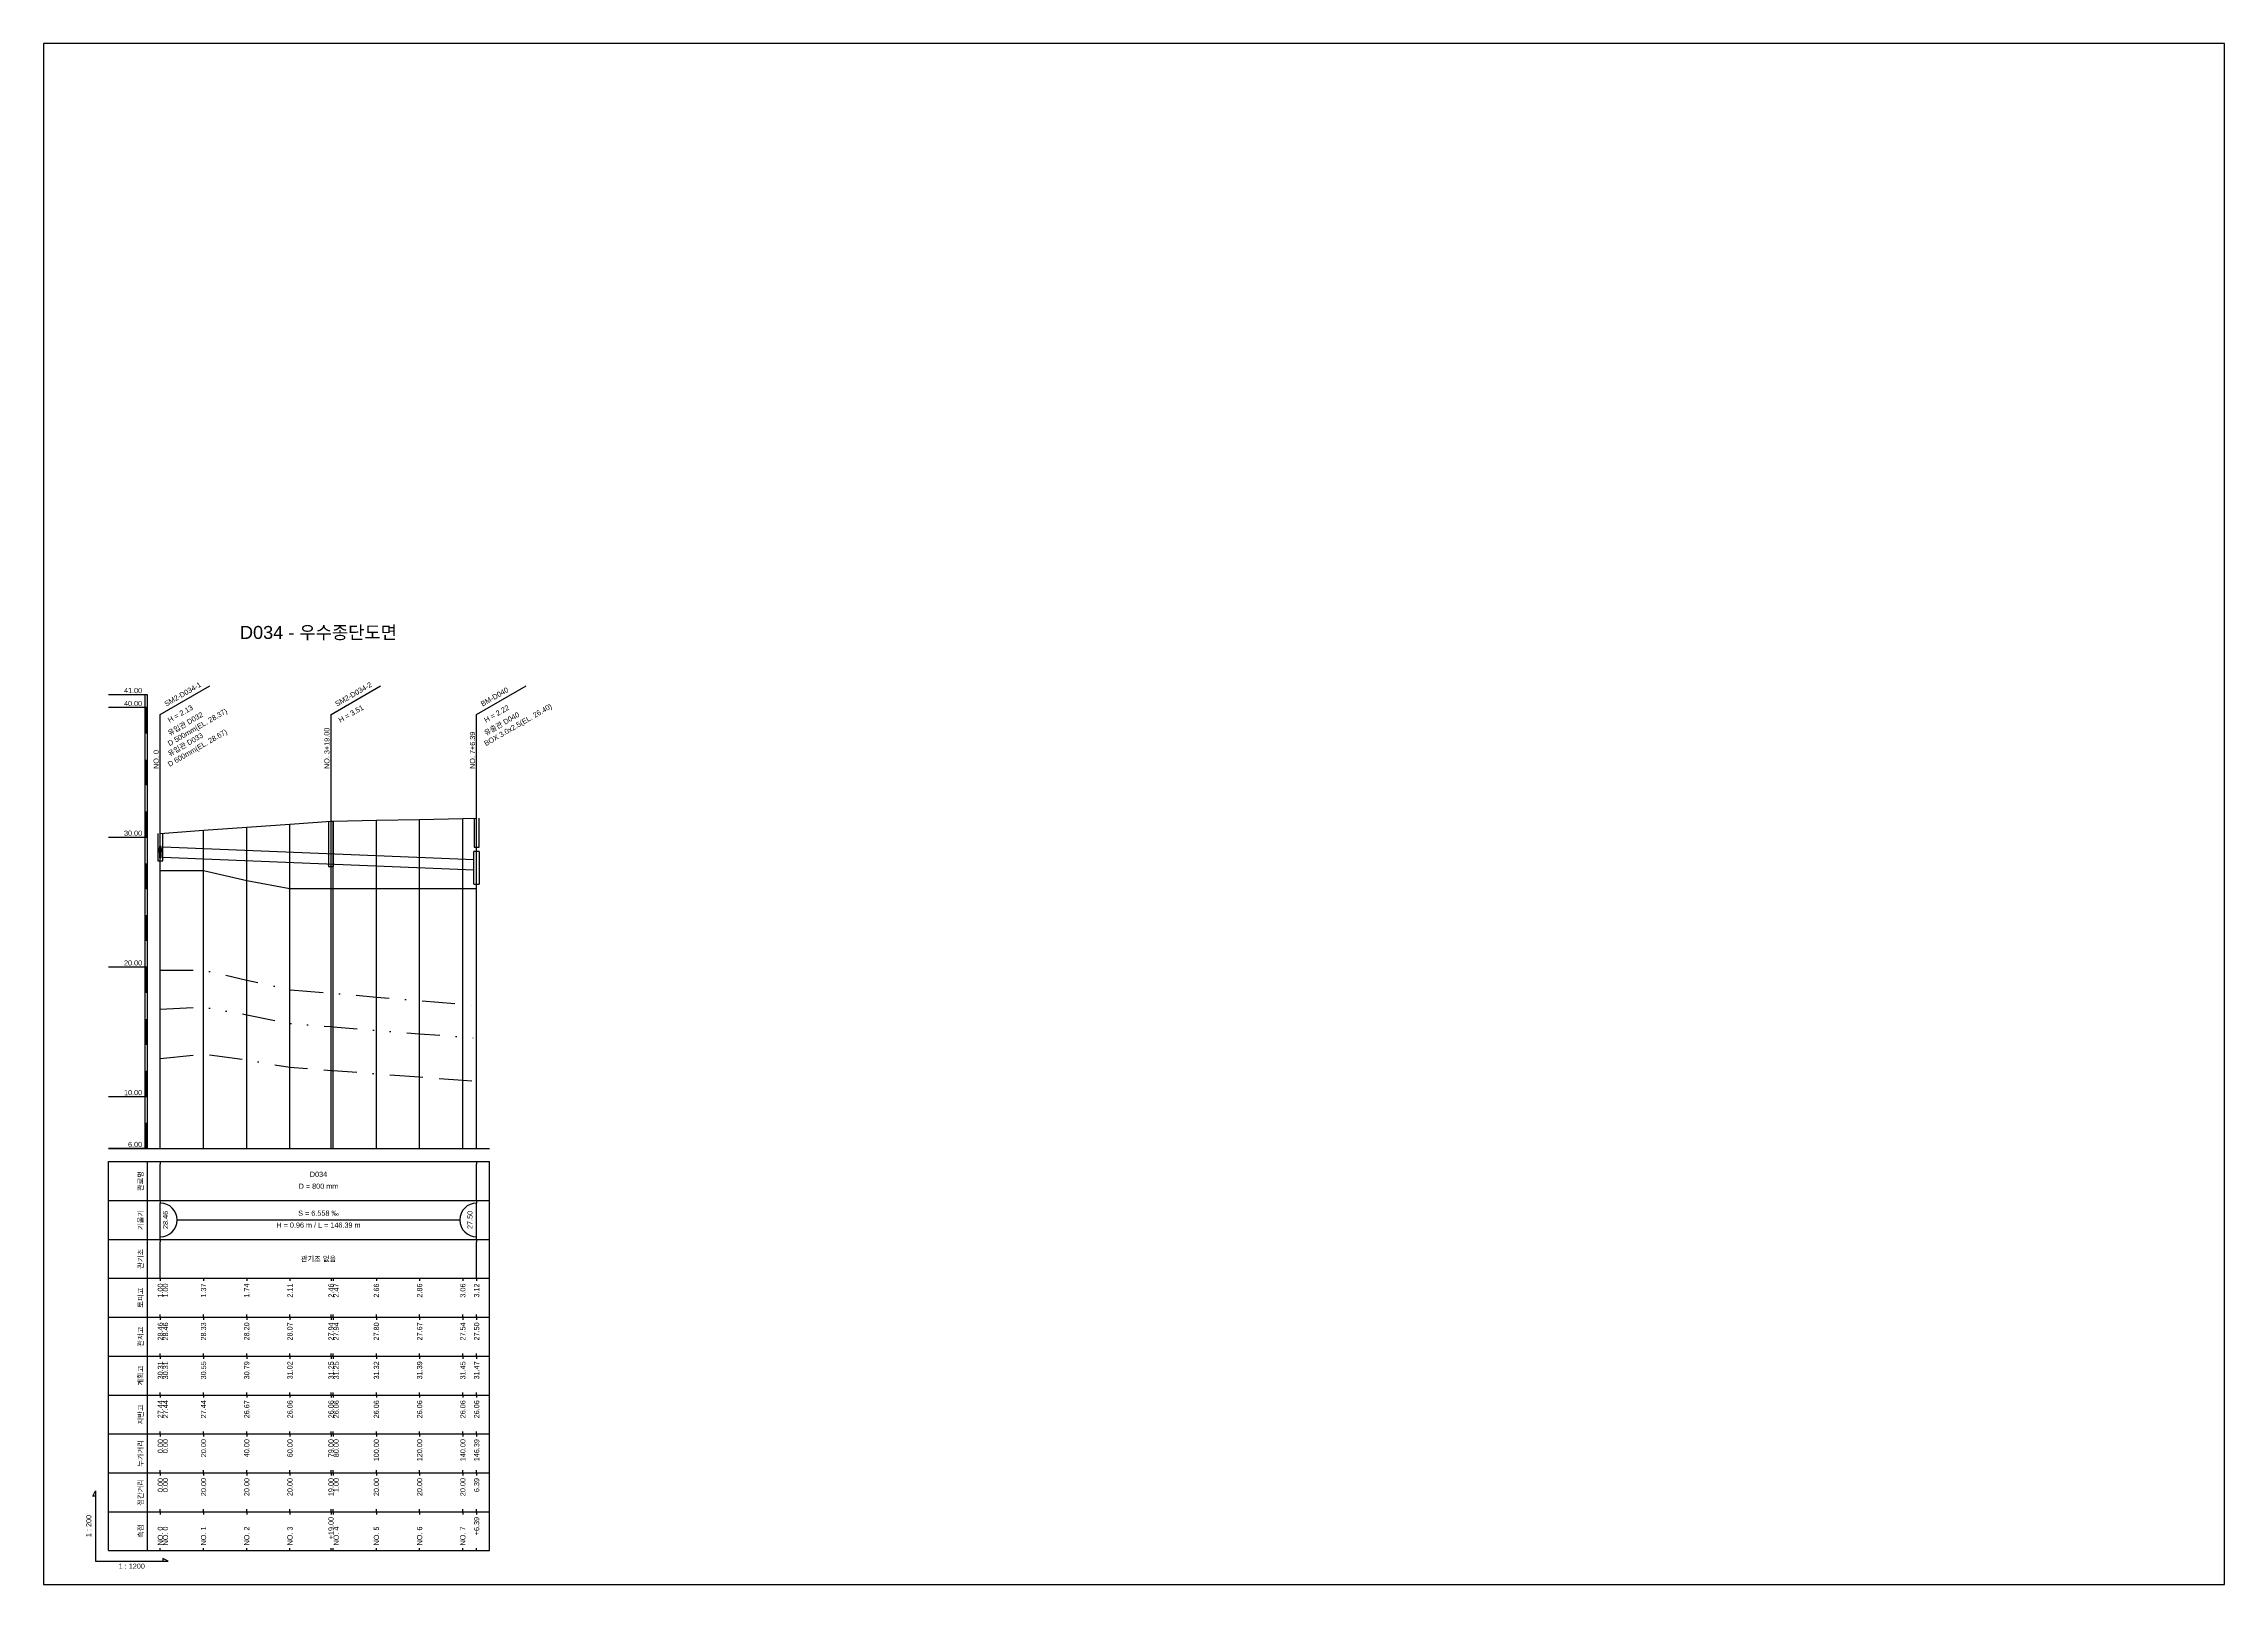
# Model space of a CAD drawing. Header units: millimetres. Extents: x -105495 to 3444, y -108190 to 2013.
# Drawn here: x 20 to 861, y -63112 to -62518 of the extents above; entities that cross this region are included whole.
import ezdxf
from ezdxf.enums import TextEntityAlignment as Align

# ---------------------------------------------------------------- set-up
doc = ezdxf.new("R2010")
doc.units = ezdxf.units.MM
for name, pattern in [('BORDER', [44.45, 12.7, -6.35, 12.7, -6.35, 0, -6.35]), ('DASHDOT', [25.4, 12.7, -6.35, 0, -6.35]), ('DIVIDE', [31.75, 12.7, -6.35, 0, -6.35, 0, -6.35])]:
    doc.linetypes.add(name, pattern=pattern)
for name, color, linetype in [('KZ_종단_계획선', 1, 'Continuous'), ('KZ_종단_관로', 4, 'Continuous'), ('KZ_종단_깃발', 7, 'Continuous'), ('KZ_종단_노선명', 7, 'Continuous'), ('KZ_종단_도각', 7, 'Continuous'), ('KZ_종단_맨홀', 4, 'Continuous'), ('KZ_종단_수직선', 7, 'Continuous'), ('KZ_종단_암거', 1, 'Continuous'), ('KZ_종단_암선1', 56, 'DASHDOT'), ('KZ_종단_암선2', 4, 'DIVIDE'), ('KZ_종단_암선3', 6, 'BORDER'), ('KZ_종단_원형관', 4, 'Continuous'), ('KZ_종단_지반선', 3, 'Continuous'), ('KZ_종단_테이블문자', 7, 'Continuous'), ('KZ_종단_테이블선', 7, 'Continuous'), ('KZ_종단_폴대', 7, 'Continuous')]:
    doc.layers.add(name, color=color, linetype=linetype)
doc.styles.get("Standard").update_dxf_attribs({"font": 'arial.ttf'})

msp = doc.modelspace()

# ---------------------------------------------------------------- linework, layer by layer
at = {"layer": 'KZ_종단_계획선'}
msp.add_lwpolyline([(65, -62822.46), (65, -62822.46), (81.67, -62821.26), (98.33, -62820.07), (115, -62818.88), (130.83, -62817.75), (131.67, -62817.73), (148.33, -62817.4), (165, -62817.07), (181.67, -62816.74), (186.99, -62816.64)], dxfattribs=at)
at = {"layer": 'KZ_종단_관로'}
for p, q in [((66, -62827.7), (185.99, -62832.5)), ((66, -62831.7), (185.99, -62836.5))]:
    msp.add_line(p, q, dxfattribs=at)
at = {"layer": 'KZ_종단_깃발'}
for p, q in [((65, -62776.64), (84.05, -62765.64)), ((130.83, -62776.64), (149.88, -62765.64)), ((186.99, -62776.64), (206.04, -62765.64)), ((65, -62944), (65, -62776.64)), ((130.83, -62944), (130.83, -62776.64)), ((186.99, -62944), (186.99, -62776.64))]:
    msp.add_line(p, q, dxfattribs=at)
at = {"layer": 'KZ_종단_도각'}
msp.add_lwpolyline([(20, -63112), (861, -63112), (861, -62518), (20, -62518)], close=True, dxfattribs=at)
at = {"layer": 'KZ_종단_맨홀'}
for points in [[(64, -62822.46), (64, -62833.11), (66, -62833.11), (66, -62822.46)], [(129.83, -62817.75), (129.83, -62835.3), (131.83, -62835.3), (131.83, -62817.75)], [(185.99, -62816.64), (185.99, -62827.75), (187.99, -62827.75), (187.99, -62816.64)]]:
    msp.add_lwpolyline(points, dxfattribs=at)
at = {"layer": 'KZ_종단_수직선'}
for p, q in [((65, -62944), (65, -62822.46)), ((65, -62944), (65, -62822.46)), ((65, -62944), (65, -62822.46)), ((81.67, -62944), (81.67, -62821.26)), ((98.33, -62944), (98.33, -62820.07)), ((115, -62944), (115, -62818.88)), ((130.83, -62944), (130.83, -62817.75)), ((131.67, -62944), (131.67, -62817.73)), ((148.33, -62944), (148.33, -62817.4)), ((165, -62944), (165, -62817.07)), ((181.67, -62944), (181.67, -62816.74)), ((186.99, -62944), (186.99, -62816.64))]:
    msp.add_line(p, q, dxfattribs=at)
at = {"layer": 'KZ_종단_암거'}
for p, q in [((188.03, -62829.5), (185.95, -62829.5)), ((185.95, -62842), (185.95, -62829.5)), ((188.03, -62829.5), (188.03, -62842)), ((185.95, -62842), (188.03, -62842))]:
    msp.add_line(p, q, dxfattribs=at)
at = {"layer": 'KZ_종단_암선1', "flags": 128}
msp.add_lwpolyline([(65, -62875.25), (65, -62875.25), (81.67, -62875.2), (98.33, -62879.03), (115, -62882.76), (130.83, -62884.09), (131.67, -62884.16), (148.33, -62885.56), (165, -62886.96), (181.67, -62888.37), (186.99, -62888.81)], dxfattribs=at)
at = {"layer": 'KZ_종단_암선2', "flags": 128}
msp.add_lwpolyline([(65, -62890.23), (65, -62890.23), (81.67, -62889.38), (98.33, -62892.4), (115, -62895.72), (130.83, -62896.98), (131.67, -62897.05), (148.33, -62898.38), (165, -62899.71), (181.67, -62901.04), (186.99, -62901.46)], dxfattribs=at)
at = {"layer": 'KZ_종단_암선3', "flags": 128}
msp.add_lwpolyline([(65, -62909.24), (65, -62909.24), (81.67, -62907.57), (98.33, -62909.78), (115, -62912.66), (130.83, -62913.83), (131.67, -62913.9), (148.33, -62915.13), (165, -62916.37), (181.67, -62917.6), (186.99, -62918)], dxfattribs=at)
at = {"layer": 'KZ_종단_원형관'}
for p, q in [((64.71, -62828.93), (64.72, -62828.63)), ((64.72, -62829.23), (64.71, -62828.93)), ((64.72, -62828.63), (64.73, -62828.34)), ((64.73, -62829.52), (64.72, -62829.23)), ((64.73, -62828.34), (64.75, -62828.07)), ((64.75, -62829.79), (64.73, -62829.52)), ((64.75, -62828.07), (64.78, -62827.82)), ((64.78, -62830.04), (64.75, -62829.79)), ((64.76, -62830.44), (64.77, -62830.19)), ((64.76, -62830.69), (64.76, -62830.44)), ((64.76, -62830.94), (64.76, -62830.69)), ((64.77, -62831.19), (64.76, -62830.94)), ((64.77, -62830.19), (64.79, -62829.96)), ((64.78, -62827.82), (64.82, -62827.61)), ((64.82, -62830.25), (64.78, -62830.04)), ((64.79, -62829.96), (64.81, -62829.75)), ((64.81, -62829.75), (64.84, -62829.57)), ((64.82, -62827.61), (64.86, -62827.44)), ((64.86, -62830.42), (64.82, -62830.25)), ((64.84, -62829.57), (64.88, -62829.43)), ((64.86, -62827.44), (64.9, -62827.31)), ((64.9, -62830.55), (64.86, -62830.42)), ((64.88, -62829.43), (64.92, -62829.32)), ((64.9, -62827.31), (64.95, -62827.24)), ((64.95, -62830.62), (64.9, -62830.55)), ((64.92, -62829.32), (64.96, -62829.25)), ((64.95, -62827.24), (65, -62827.21)), ((65, -62830.65), (64.95, -62830.62)), ((64.96, -62829.25), (65, -62829.23)), ((65, -62827.21), (65.05, -62827.24)), ((65, -62829.23), (65.04, -62829.25)), ((65.05, -62830.62), (65, -62830.65)), ((65.04, -62829.25), (65.08, -62829.32)), ((65.05, -62827.24), (65.1, -62827.31)), ((65.1, -62830.55), (65.05, -62830.62)), ((65.08, -62829.32), (65.12, -62829.43)), ((65.1, -62827.31), (65.14, -62827.44)), ((65.14, -62830.42), (65.1, -62830.55)), ((65.12, -62829.43), (65.16, -62829.57)), ((65.14, -62827.44), (65.18, -62827.61)), ((65.18, -62830.25), (65.14, -62830.42)), ((65.16, -62829.57), (65.19, -62829.75)), ((65.18, -62827.61), (65.22, -62827.82)), ((65.22, -62830.04), (65.18, -62830.25)), ((65.19, -62829.75), (65.21, -62829.96)), ((65.21, -62829.96), (65.23, -62830.19)), ((65.22, -62827.82), (65.25, -62828.07)), ((65.25, -62829.79), (65.22, -62830.04)), ((65.23, -62830.19), (65.24, -62830.44)), ((65.24, -62830.94), (65.23, -62831.19)), ((65.24, -62830.44), (65.24, -62830.69)), ((65.24, -62830.69), (65.24, -62830.94)), ((65.25, -62828.07), (65.27, -62828.34)), ((65.27, -62829.52), (65.25, -62829.79)), ((65.27, -62828.34), (65.28, -62828.63)), ((65.28, -62829.23), (65.27, -62829.52)), ((65.28, -62828.63), (65.29, -62828.93)), ((65.29, -62828.93), (65.28, -62829.23)), ((64.79, -62831.42), (64.77, -62831.19)), ((64.81, -62831.63), (64.79, -62831.42)), ((64.84, -62831.81), (64.81, -62831.63)), ((64.88, -62831.95), (64.84, -62831.81)), ((64.92, -62832.06), (64.88, -62831.95)), ((64.96, -62832.13), (64.92, -62832.06)), ((65, -62832.15), (64.96, -62832.13)), ((65.04, -62832.13), (65, -62832.15)), ((65.08, -62832.06), (65.04, -62832.13)), ((65.12, -62831.95), (65.08, -62832.06)), ((65.16, -62831.81), (65.12, -62831.95)), ((65.19, -62831.63), (65.16, -62831.81)), ((65.21, -62831.42), (65.19, -62831.63)), ((65.23, -62831.19), (65.21, -62831.42))]:
    msp.add_line(p, q, dxfattribs=at)
at = {"layer": 'KZ_종단_지반선', "flags": 128}
msp.add_lwpolyline([(65, -62836.8), (65, -62836.8), (81.67, -62836.8), (98.33, -62840.67), (115, -62843.71), (130.83, -62843.71), (131.67, -62843.71), (148.33, -62843.71), (165, -62843.71), (181.67, -62843.71), (186.99, -62843.71)], dxfattribs=at)
at = {"layer": 'KZ_종단_테이블문자'}
for p, q in [((65, -62949), (65, -62950)), ((65, -62963), (65, -62950)), ((186.99, -62949), (186.99, -62950)), ((186.99, -62963), (186.99, -62950)), ((65, -62964), (65, -62963)), ((65, -62964), (65, -62965)), ((65, -62978), (65, -62965)), ((186.99, -62964), (186.99, -62963)), ((186.99, -62964), (186.99, -62965)), ((186.99, -62978), (186.99, -62965)), ((71.42, -62971.5), (180.57, -62971.5)), ((65, -62979), (65, -62978)), ((65, -62979), (65, -62980)), ((65, -62993), (65, -62980)), ((186.99, -62979), (186.99, -62978)), ((186.99, -62979), (186.99, -62980)), ((186.99, -62993), (186.99, -62980)), ((65, -62994), (65, -62993)), ((186.99, -62994), (186.99, -62993))]:
    msp.add_line(p, q, dxfattribs=at)
for centre, start, end in [((65, -62971.5), 270, 90), ((186.99, -62971.5), 90, 270)]:
    msp.add_arc(centre, 6.5, start, end, dxfattribs=at)
at = {"layer": 'KZ_종단_테이블선'}
for p, q in [((45, -62944), (191.99, -62944)), ((45, -62964), (45, -62949)), ((45, -62949), (191.99, -62949)), ((60, -62964), (60, -62949)), ((191.99, -62964), (191.99, -62949)), ((45, -62979), (45, -62964)), ((45, -62964), (191.99, -62964)), ((60, -62979), (60, -62964)), ((191.99, -62979), (191.99, -62964)), ((45, -62994), (45, -62979)), ((45, -62979), (191.99, -62979)), ((60, -62994), (60, -62979)), ((191.99, -62994), (191.99, -62979)), ((45, -63009), (45, -62994)), ((45, -62994), (191.99, -62994)), ((60, -63009), (60, -62994)), ((65, -62994), (65, -62995)), ((65, -62994), (65, -62995)), ((81.67, -62994), (81.67, -62995)), ((98.33, -62994), (98.33, -62995)), ((115, -62994), (115, -62995)), ((130.83, -62994), (130.83, -62995)), ((131.67, -62994), (131.67, -62995)), ((148.33, -62994), (148.33, -62995)), ((165, -62994), (165, -62995)), ((181.67, -62994), (181.67, -62995)), ((186.99, -62994), (186.99, -62995)), ((191.99, -63009), (191.99, -62994)), ((45, -63024), (45, -63009)), ((45, -63009), (191.99, -63009)), ((60, -63024), (60, -63009)), ((65, -63009), (65, -63008)), ((65, -63009), (65, -63008)), ((65, -63009), (65, -63010)), ((65, -63009), (65, -63010)), ((81.67, -63009), (81.67, -63008)), ((81.67, -63009), (81.67, -63010)), ((98.33, -63009), (98.33, -63008)), ((98.33, -63009), (98.33, -63010)), ((115, -63009), (115, -63008)), ((115, -63009), (115, -63010)), ((130.83, -63009), (130.83, -63008)), ((130.83, -63009), (130.83, -63010)), ((131.67, -63009), (131.67, -63008)), ((131.67, -63009), (131.67, -63010)), ((148.33, -63009), (148.33, -63008)), ((148.33, -63009), (148.33, -63010)), ((165, -63009), (165, -63008)), ((165, -63009), (165, -63010)), ((181.67, -63009), (181.67, -63008)), ((181.67, -63009), (181.67, -63010)), ((186.99, -63009), (186.99, -63008)), ((186.99, -63009), (186.99, -63010)), ((191.99, -63024), (191.99, -63009)), ((45, -63039), (45, -63024)), ((45, -63024), (191.99, -63024)), ((60, -63039), (60, -63024)), ((65, -63024), (65, -63023)), ((65, -63024), (65, -63023)), ((65, -63024), (65, -63025)), ((65, -63024), (65, -63025)), ((81.67, -63024), (81.67, -63023)), ((81.67, -63024), (81.67, -63025)), ((98.33, -63024), (98.33, -63023)), ((98.33, -63024), (98.33, -63025)), ((115, -63024), (115, -63023)), ((115, -63024), (115, -63025)), ((130.83, -63024), (130.83, -63023)), ((130.83, -63024), (130.83, -63025)), ((131.67, -63024), (131.67, -63023)), ((131.67, -63024), (131.67, -63025)), ((148.33, -63024), (148.33, -63023)), ((148.33, -63024), (148.33, -63025)), ((165, -63024), (165, -63023)), ((165, -63024), (165, -63025)), ((181.67, -63024), (181.67, -63023)), ((181.67, -63024), (181.67, -63025)), ((186.99, -63024), (186.99, -63023)), ((186.99, -63024), (186.99, -63025)), ((191.99, -63039), (191.99, -63024)), ((45, -63054), (45, -63039)), ((45, -63039), (191.99, -63039)), ((60, -63054), (60, -63039)), ((65, -63039), (65, -63038)), ((65, -63039), (65, -63038)), ((65, -63039), (65, -63040)), ((65, -63039), (65, -63040)), ((81.67, -63039), (81.67, -63038)), ((81.67, -63039), (81.67, -63040)), ((98.33, -63039), (98.33, -63038)), ((98.33, -63039), (98.33, -63040)), ((115, -63039), (115, -63038)), ((115, -63039), (115, -63040)), ((130.83, -63039), (130.83, -63038)), ((130.83, -63039), (130.83, -63040)), ((131.67, -63039), (131.67, -63038)), ((131.67, -63039), (131.67, -63040)), ((148.33, -63039), (148.33, -63038)), ((148.33, -63039), (148.33, -63040)), ((165, -63039), (165, -63038)), ((165, -63039), (165, -63040)), ((181.67, -63039), (181.67, -63038)), ((181.67, -63039), (181.67, -63040)), ((186.99, -63039), (186.99, -63038)), ((186.99, -63039), (186.99, -63040)), ((191.99, -63054), (191.99, -63039)), ((45, -63069), (45, -63054)), ((45, -63054), (191.99, -63054)), ((60, -63069), (60, -63054)), ((65, -63054), (65, -63053)), ((65, -63054), (65, -63053)), ((65, -63054), (65, -63055)), ((65, -63054), (65, -63055)), ((81.67, -63054), (81.67, -63053)), ((81.67, -63054), (81.67, -63055)), ((98.33, -63054), (98.33, -63053)), ((98.33, -63054), (98.33, -63055)), ((115, -63054), (115, -63053)), ((115, -63054), (115, -63055)), ((130.83, -63054), (130.83, -63053)), ((130.83, -63054), (130.83, -63055)), ((131.67, -63054), (131.67, -63053)), ((131.67, -63054), (131.67, -63055)), ((148.33, -63054), (148.33, -63053)), ((148.33, -63054), (148.33, -63055)), ((165, -63054), (165, -63053)), ((165, -63054), (165, -63055)), ((181.67, -63054), (181.67, -63053)), ((181.67, -63054), (181.67, -63055)), ((186.99, -63054), (186.99, -63053)), ((186.99, -63054), (186.99, -63055)), ((191.99, -63069), (191.99, -63054)), ((45, -63084), (45, -63069)), ((45, -63069), (191.99, -63069)), ((60, -63084), (60, -63069)), ((65, -63069), (65, -63068)), ((65, -63069), (65, -63068)), ((65, -63069), (65, -63070)), ((65, -63069), (65, -63070)), ((81.67, -63069), (81.67, -63068)), ((81.67, -63069), (81.67, -63070)), ((98.33, -63069), (98.33, -63068)), ((98.33, -63069), (98.33, -63070)), ((115, -63069), (115, -63068)), ((115, -63069), (115, -63070)), ((130.83, -63069), (130.83, -63068)), ((130.83, -63069), (130.83, -63070)), ((131.67, -63069), (131.67, -63068)), ((131.67, -63069), (131.67, -63070)), ((148.33, -63069), (148.33, -63068)), ((148.33, -63069), (148.33, -63070)), ((165, -63069), (165, -63068)), ((165, -63069), (165, -63070)), ((181.67, -63069), (181.67, -63068)), ((181.67, -63069), (181.67, -63070)), ((186.99, -63069), (186.99, -63068)), ((186.99, -63069), (186.99, -63070)), ((191.99, -63084), (191.99, -63069)), ((65, -63084), (65, -63083)), ((65, -63084), (65, -63083)), ((81.67, -63084), (81.67, -63083)), ((98.33, -63084), (98.33, -63083)), ((115, -63084), (115, -63083)), ((130.83, -63084), (130.83, -63083)), ((131.67, -63084), (131.67, -63083)), ((148.33, -63084), (148.33, -63083)), ((165, -63084), (165, -63083)), ((181.67, -63084), (181.67, -63083)), ((186.99, -63084), (186.99, -63083)), ((45, -63099), (45, -63084)), ((45, -63084), (191.99, -63084)), ((60, -63099), (60, -63084)), ((65, -63084), (65, -63085)), ((65, -63084), (65, -63085)), ((81.67, -63084), (81.67, -63085)), ((98.33, -63084), (98.33, -63085)), ((115, -63084), (115, -63085)), ((130.83, -63084), (130.83, -63085)), ((131.67, -63084), (131.67, -63085)), ((148.33, -63084), (148.33, -63085)), ((165, -63084), (165, -63085)), ((181.67, -63084), (181.67, -63085)), ((186.99, -63084), (186.99, -63085)), ((191.99, -63099), (191.99, -63084)), ((45, -63099), (191.99, -63099)), ((65, -63099), (65, -63098)), ((65, -63099), (65, -63098)), ((81.67, -63099), (81.67, -63098)), ((98.33, -63099), (98.33, -63098)), ((115, -63099), (115, -63098)), ((130.83, -63099), (130.83, -63098)), ((131.67, -63099), (131.67, -63098)), ((148.33, -63099), (148.33, -63098)), ((165, -63099), (165, -63098)), ((181.67, -63099), (181.67, -63098)), ((186.99, -63099), (186.99, -63098))]:
    msp.add_line(p, q, dxfattribs=at)
msp.add_lwpolyline([(40, -63078), (39, -63078), (40, -63076), (40, -63103), (68, -63103), (66, -63102), (66, -63103)], dxfattribs=at)
at = {"layer": 'KZ_종단_폴대'}
for p, q in [((60, -62769), (45, -62769)), ((60, -62774), (45, -62774)), ((60, -62824), (45, -62824)), ((60, -62874), (45, -62874)), ((60, -62924), (45, -62924)), ((60, -62944), (45, -62944))]:
    msp.add_line(p, q, dxfattribs=at)
msp.add_lwpolyline([(60, -62944), (60, -62769), (59, -62769), (59, -62944), (60, -62944)], dxfattribs=at)
at = {"layer": 'KZ_종단_폴대', "const_width": 1}
for points in [[(59.5, -62784), (59.5, -62774)], [(59.5, -62804), (59.5, -62794)], [(59.5, -62824), (59.5, -62814)], [(59.5, -62844), (59.5, -62834)], [(59.5, -62864), (59.5, -62854)], [(59.5, -62884), (59.5, -62874)], [(59.5, -62904), (59.5, -62894)], [(59.5, -62924), (59.5, -62914)], [(59.5, -62944), (59.5, -62934)]]:
    msp.add_lwpolyline(points, dxfattribs=at)

# ---------------------------------------------------------------- texts
at = {"layer": 'KZ_종단_깃발'}
for s, rotation, p in [('SM2-D034-1', 30, (67.6, -62774.14)), ('SM2-D034-2', 30, (133.43, -62774.14)), ('BM-D040', 30, (189.59, -62774.14)), ('NO. 3+19.00', 90, (130.83, -62797.64)), ('NO. 7+6.39', 90, (186.99, -62797.64)), ('NO. 0', 90, (65, -62797.64))]:
    msp.add_text(s, height=2, rotation=rotation, dxfattribs=at).set_placement(p, align=Align.BOTTOM_LEFT)
for s, p in [('H = 2.13', (67.6, -62778.14)), ('D 500mm(EL. 28.37)', (67.6, -62787.14)), ('유입관 D032', (67.6, -62783.14)), ('H = 3.51', (133.43, -62778.14)), ('BOX 3.0x2.5(EL. 26.40)', (189.59, -62787.14)), ('H = 2.22', (189.59, -62778.14)), ('유출관 D040', (189.59, -62783.14)), ('D 600mm(EL. 28.67)', (67.6, -62795.14)), ('유입관 D033', (67.6, -62791.14))]:
    msp.add_text(s, height=2, rotation=30, dxfattribs=at).set_placement(p, align=Align.TOP_LEFT)
at = {"layer": 'KZ_종단_노선명'}
msp.add_text('D034 - 우수종단도면', height=5, dxfattribs=at).set_placement((126, -62749), align=Align.BOTTOM_CENTER)
at = {"layer": 'KZ_종단_테이블문자'}
for s, p in [('D034', (126, -62955.5)), ('S = 6.558 ‰', (126, -62970.5))]:
    msp.add_text(s, height=2, dxfattribs=at).set_placement(p, align=Align.BOTTOM_CENTER)
for s, p in [('D = 800 mm', (126, -62957.5)), ('H = 0.96 m / L = 146.39 m', (126, -62972.5))]:
    msp.add_text(s, height=2, dxfattribs=at).set_placement(p, align=Align.TOP_CENTER)
msp.add_text('28.46', height=2, rotation=90, dxfattribs=at).set_placement((66, -62971.5), align=Align.TOP_CENTER)
msp.add_text('27.50', height=2, rotation=90, dxfattribs=at).set_placement((185.99, -62971.5), align=Align.BOTTOM_CENTER)
msp.add_text('관기초 없음', height=2, dxfattribs=at).set_placement((126, -62986.5), align=Align.MIDDLE_CENTER)
for s, p in [('1.00', (65, -62996)), ('1.00', (67, -62996)), ('1.37', (81.67, -62996)), ('1.74', (98.33, -62996)), ('2.11', (115, -62996)), ('2.46', (130.83, -62996)), ('2.47', (132.83, -62996)), ('2.66', (148.33, -62996)), ('2.86', (165, -62996)), ('3.06', (181.67, -62996)), ('3.12', (186.99, -62996)), ('28.46', (65, -63011)), ('28.46', (67, -63011)), ('28.33', (81.67, -63011)), ('28.20', (98.33, -63011)), ('28.07', (115, -63011)), ('27.94', (130.83, -63011)), ('27.94', (132.83, -63011)), ('27.80', (148.33, -63011)), ('27.67', (165, -63011)), ('27.54', (181.67, -63011)), ('27.50', (186.99, -63011)), ('30.31', (65, -63026)), ('30.31', (67, -63026)), ('30.55', (81.67, -63026)), ('30.79', (98.33, -63026)), ('31.02', (115, -63026)), ('31.25', (130.83, -63026)), ('31.25', (132.83, -63026)), ('31.32', (148.33, -63026)), ('31.39', (165, -63026)), ('31.45', (181.67, -63026)), ('31.47', (186.99, -63026)), ('27.44', (65, -63041)), ('27.44', (67, -63041)), ('27.44', (81.67, -63041)), ('26.67', (98.33, -63041)), ('26.06', (115, -63041)), ('26.06', (130.83, -63041)), ('26.06', (132.83, -63041)), ('26.06', (148.33, -63041)), ('26.06', (165, -63041)), ('26.06', (181.67, -63041)), ('26.06', (186.99, -63041)), ('0.00', (65, -63056)), ('0.00', (67, -63056)), ('20.00', (81.67, -63056)), ('40.00', (98.33, -63056)), ('60.00', (115, -63056)), ('79.00', (130.83, -63056)), ('80.00', (132.83, -63056)), ('100.00', (148.33, -63056)), ('120.00', (165, -63056)), ('140.00', (181.67, -63056)), ('146.39', (186.99, -63056)), ('0.00', (65, -63071)), ('0.00', (67, -63071)), ('20.00', (81.67, -63071)), ('20.00', (98.33, -63071)), ('20.00', (115, -63071)), ('19.00', (130.83, -63071)), ('1.00', (132.83, -63071)), ('20.00', (148.33, -63071)), ('20.00', (165, -63071)), ('20.00', (181.67, -63071)), ('6.39', (186.99, -63071)), ('+19.00', (130.83, -63086)), ('+6.39', (186.99, -63086))]:
    msp.add_text(s, height=2, rotation=90, dxfattribs=at).set_placement(p, align=Align.MIDDLE_RIGHT)
for s, p in [('NO. 0', (65, -63097)), ('NO. 0', (67, -63097)), ('NO. 1', (81.67, -63097)), ('NO. 2', (98.33, -63097)), ('NO. 3', (115, -63097)), ('NO. 4', (132.83, -63097)), ('NO. 5', (148.33, -63097)), ('NO. 6', (165, -63097)), ('NO. 7', (181.67, -63097))]:
    msp.add_text(s, height=2, rotation=90, dxfattribs=at).set_placement(p, align=Align.MIDDLE_LEFT)
at = {"layer": 'KZ_종단_테이블선'}
for s, p in [('관로명', (59, -62956.5)), ('기울기', (59, -62971.5)), ('관기초', (59, -62986.5)), ('토피고', (59, -63001.5)), ('관저고', (59, -63016.5)), ('계획고', (59, -63031.5)), ('지반고', (59, -63046.5)), ('누가거리', (59, -63061.5)), ('점간거리', (59, -63076.5)), ('1 : 200', (39, -63089.5)), ('측점', (59, -63091.5))]:
    msp.add_text(s, height=2, rotation=90, dxfattribs=at).set_placement(p, align=Align.BOTTOM_CENTER)
msp.add_text('1 : 1200', height=2, dxfattribs=at).set_placement((54, -63104), align=Align.TOP_CENTER)
at = {"layer": 'KZ_종단_폴대'}
for s, p in [('41.00', (58, -62769)), ('40.00', (58, -62774)), ('30.00', (58, -62824)), ('20.00', (58, -62874)), ('10.00', (58, -62924)), ('6.00', (58, -62944))]:
    msp.add_text(s, height=2, dxfattribs=at).set_placement(p, align=Align.BOTTOM_RIGHT)

doc.saveas('drawing.dxf')
